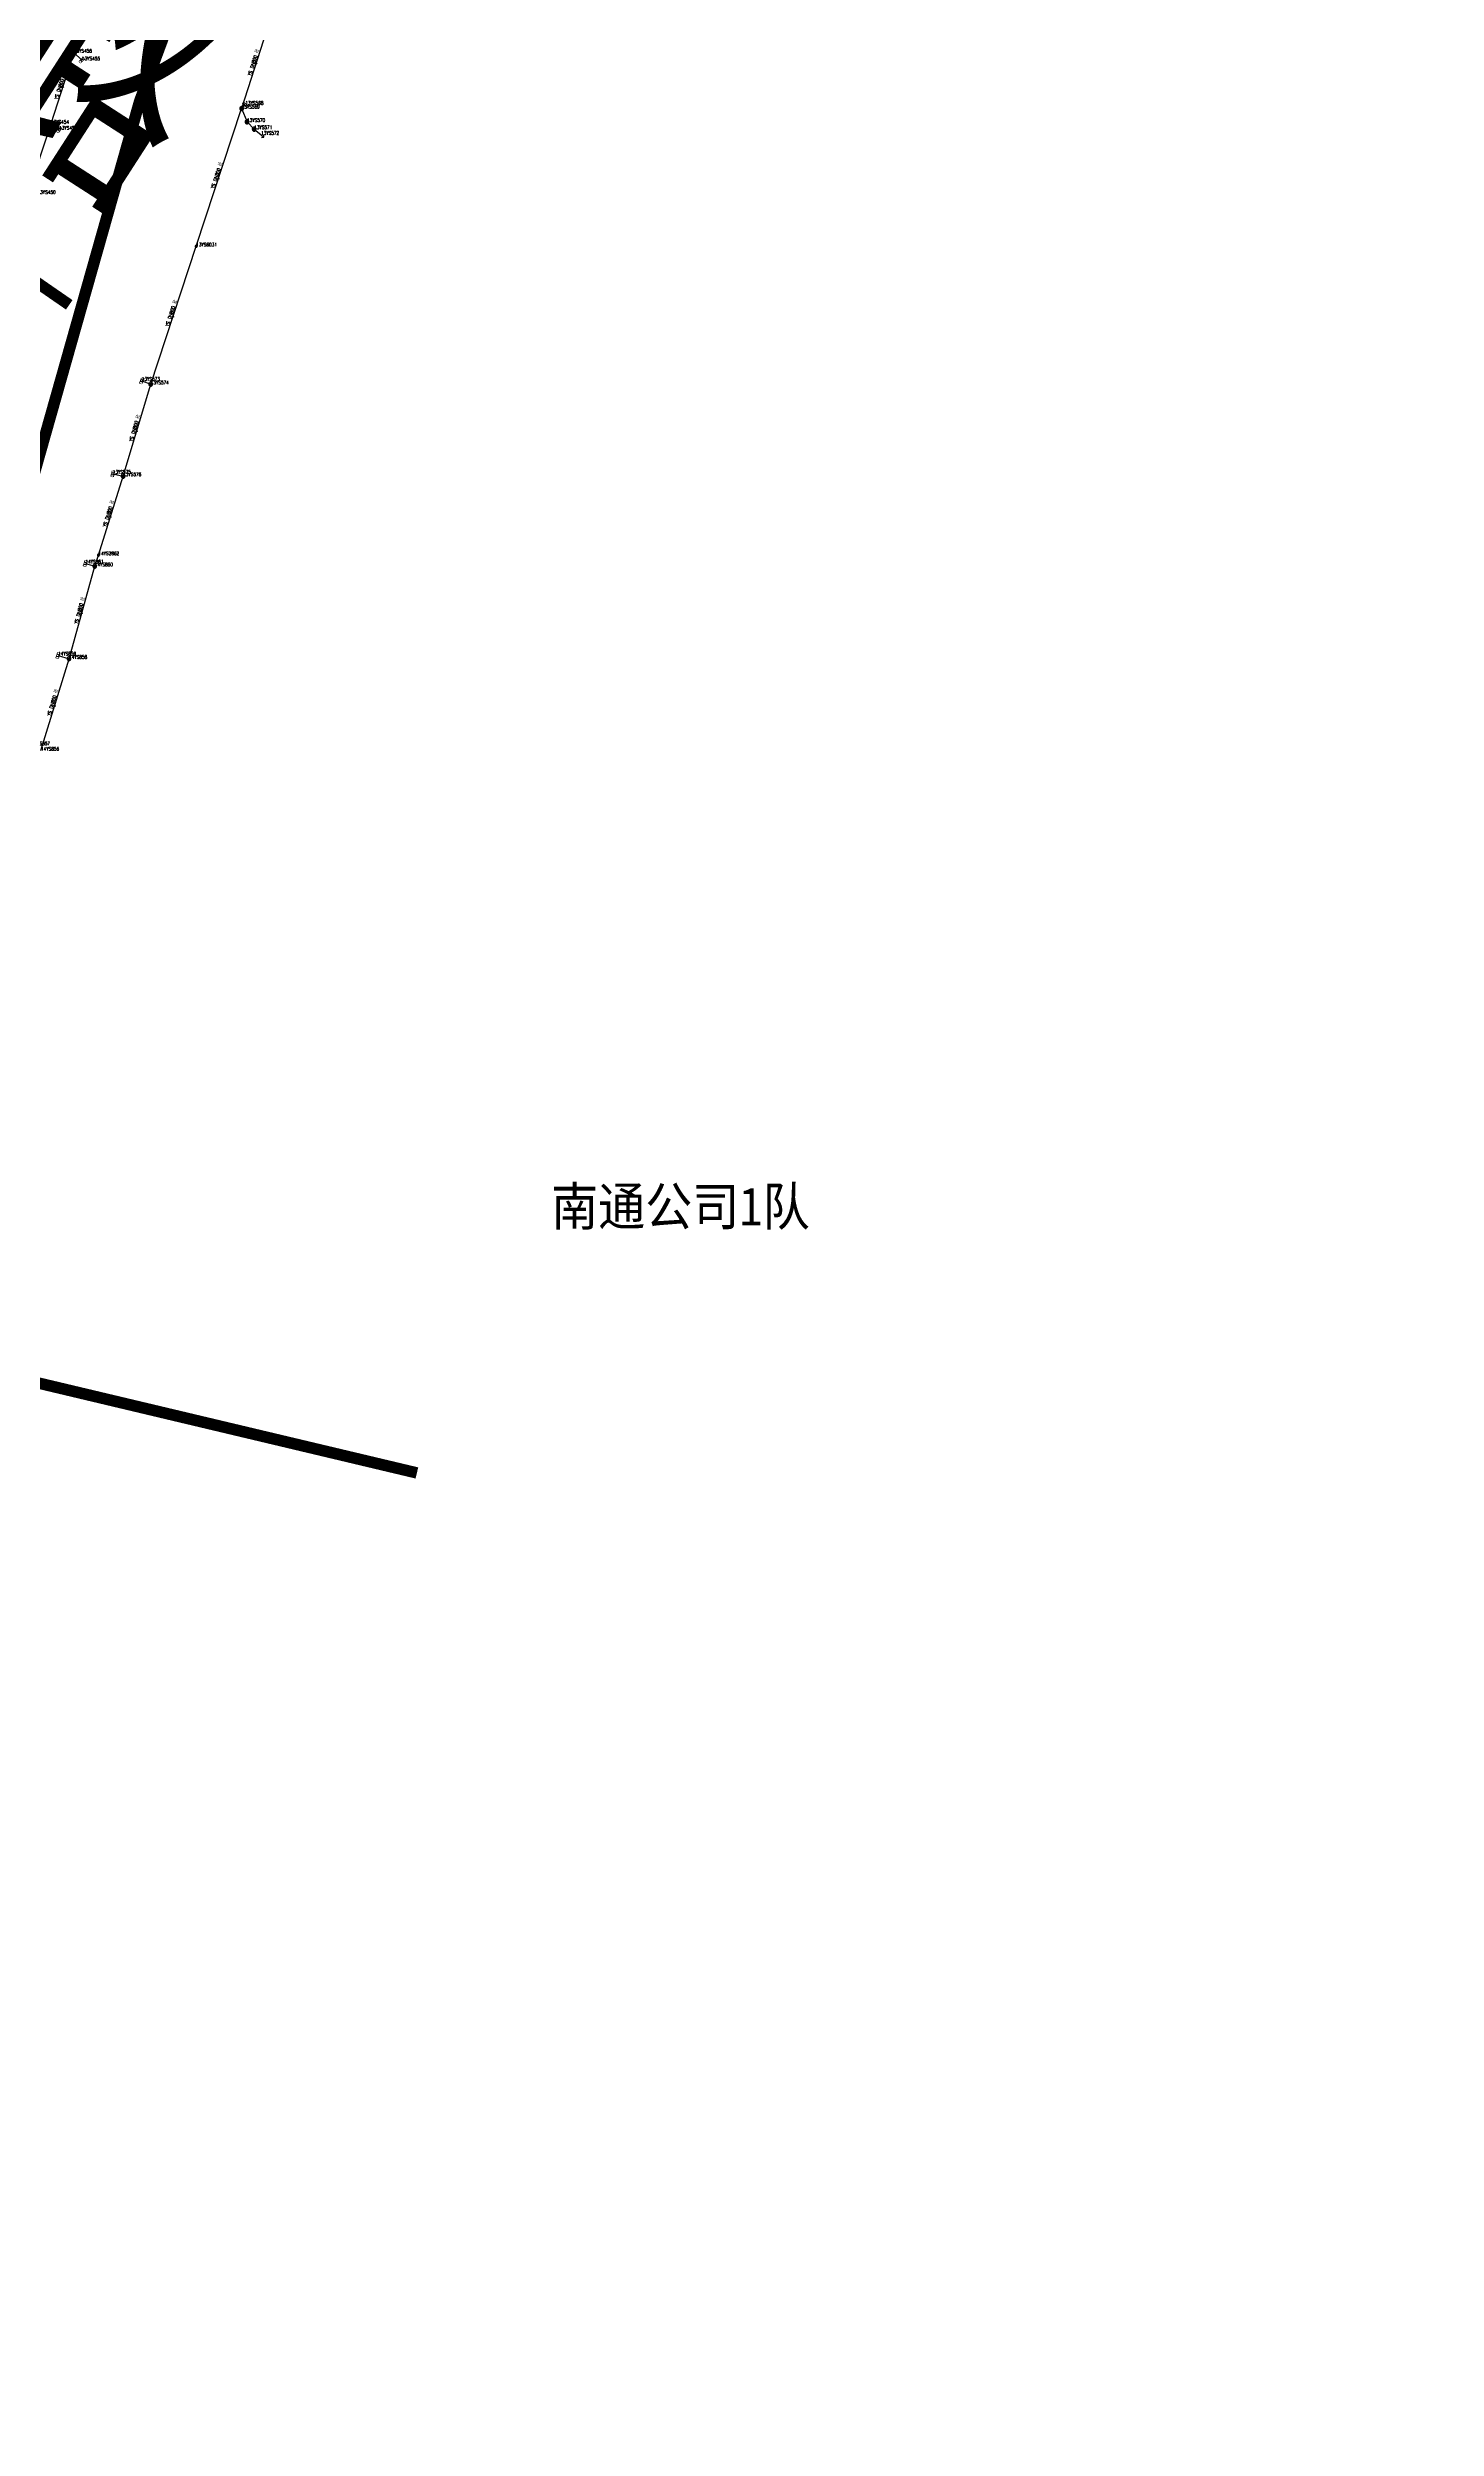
# Model space of a CAD drawing. Extents: x 78813 to 99477, y 2421021 to 2448125.
# Drawn here: x 84094 to 84456, y 2435927 to 2436549 of the extents above; entities that cross this region are included whole.
import ezdxf
from ezdxf.enums import TextEntityAlignment as Align

# ---------------------------------------------------------------- set-up
doc = ezdxf.new("R2010")
doc.units = 0
doc.set_wipeout_variables(frame=1)
doc.layers.get('0').update_dxf_attribs({"linetype": 'CONTINUOUS'})
doc.layers.add('DX_YS', color=42, linetype='CONTINUOUS')
doc.layers.add('道路', color=5, linetype='CONTINUOUS')
doc.layers.add('YSLINE', color=7, linetype='CONTINUOUS', true_color=0xcc9900)
doc.layers.add('道路名称', color=7, linetype='CONTINUOUS', lineweight=0)
doc.styles.add('CcNameZT', font='txt.SHX', dxfattribs={"width": 0.8, "bigfont": 'HZTXT.SHX'})
doc.styles.get("Standard").update_dxf_attribs({"font": 'txt.shx', "bigfont": 'hztxt.shx'})
doc.styles.add('宋体0.7', font='', dxfattribs={"width": 0.7})
doc.styles.add('黑体', font='')
doc.styles.get('宋体0.7').set_extended_font_data('SimSun')
doc.styles.get('黑体').set_extended_font_data('SimHei')

# ---------------------------------------------------------------- blocks, each defined once
blk = doc.blocks.new('GC546')
at = {"color": 0}
for p in [(0.866, 0.5), (0.866, -0.5)]:
    blk.add_line(p, (0, 0), dxfattribs=at)
blk = doc.blocks.new('PS雨水井')
blk.add_lwpolyline([(1, 0), (1, 0.1), (1, 0.1), (1, 0.2), (1, 0.3), (0.9, 0.3), (0.9, 0.4), (0.9, 0.5), (0.8, 0.5), (0.8, 0.6), (0.8, 0.6), (0.7, 0.7), (0.7, 0.7), (0.6, 0.8), (0.6, 0.8), (0.5, 0.9), (0.4, 0.9), (0.4, 0.9), (0.3, 1), (0.2, 1), (0.2, 1), (0.1, 1), (0, 1), (0, 1), (-0.1, 1), (-0.2, 1), (-0.2, 1), (-0.3, 1), (-0.4, 0.9), (-0.4, 0.9), (-0.5, 0.9), (-0.6, 0.8), (-0.6, 0.8), (-0.7, 0.7), (-0.7, 0.7), (-0.8, 0.6), (-0.8, 0.6), (-0.8, 0.5), (-0.9, 0.5), (-0.9, 0.4), (-0.9, 0.3), (-1, 0.3), (-1, 0.2), (-1, 0.1), (-1, 0.1), (-1, 0), (-1, -0.1), (-1, -0.1), (-1, -0.2), (-1, -0.3), (-0.9, -0.3), (-0.9, -0.4), (-0.9, -0.5), (-0.8, -0.5), (-0.8, -0.6), (-0.8, -0.6), (-0.7, -0.7), (-0.7, -0.7), (-0.6, -0.8), (-0.6, -0.8), (-0.5, -0.9), (-0.4, -0.9), (-0.4, -0.9), (-0.3, -1), (-0.2, -1), (-0.2, -1), (-0.1, -1), (0, -1), (0, -1), (0.1, -1), (0.2, -1), (0.2, -1), (0.3, -1), (0.4, -0.9), (0.4, -0.9), (0.5, -0.9), (0.6, -0.8), (0.6, -0.8), (0.7, -0.7), (0.7, -0.7), (0.8, -0.6), (0.8, -0.6), (0.8, -0.5), (0.9, -0.5), (0.9, -0.4), (0.9, -0.3), (1, -0.3), (1, -0.2), (1, -0.1), (1, 0)], close=True)
blk.add_wipeout([(1, 0), (1, 0.1), (1, 0.1), (1, 0.2), (1, 0.3), (0.9, 0.3), (0.9, 0.4), (0.9, 0.5), (0.8, 0.5), (0.8, 0.6), (0.8, 0.6), (0.7, 0.7), (0.7, 0.7), (0.6, 0.8), (0.6, 0.8), (0.5, 0.9), (0.4, 0.9), (0.4, 0.9), (0.3, 1), (0.2, 1), (0.2, 1), (0.1, 1), (0, 1), (0, 1), (-0.1, 1), (-0.2, 1), (-0.2, 1), (-0.3, 1), (-0.4, 0.9), (-0.4, 0.9), (-0.5, 0.9), (-0.6, 0.8), (-0.6, 0.8), (-0.7, 0.7), (-0.7, 0.7), (-0.8, 0.6), (-0.8, 0.6), (-0.8, 0.5), (-0.9, 0.5), (-0.9, 0.4), (-0.9, 0.3), (-1, 0.3), (-1, 0.2), (-1, 0.1), (-1, 0.1), (-1, 0), (-1, -0.1), (-1, -0.1), (-1, -0.2), (-1, -0.3), (-0.9, -0.3), (-0.9, -0.4), (-0.9, -0.5), (-0.8, -0.5), (-0.8, -0.6), (-0.8, -0.6), (-0.7, -0.7), (-0.7, -0.7), (-0.6, -0.8), (-0.6, -0.8), (-0.5, -0.9), (-0.4, -0.9), (-0.4, -0.9), (-0.3, -1), (-0.2, -1), (-0.2, -1), (-0.1, -1), (0, -1), (0, -1), (0.1, -1), (0.2, -1), (0.2, -1), (0.3, -1), (0.4, -0.9), (0.4, -0.9), (0.5, -0.9), (0.6, -0.8), (0.6, -0.8), (0.7, -0.7), (0.7, -0.7), (0.8, -0.6), (0.8, -0.6), (0.8, -0.5), (0.9, -0.5), (0.9, -0.4), (0.9, -0.3), (1, -0.3), (1, -0.2), (1, -0.1)])
for p, q in [((-1, 0), (0, 0)), ((-0.9, 0.5), (0, 0.5)), ((0, 1), (0, 0)), ((0, 0.5), (0.9, 0.5)), ((0, 0), (0, -1)), ((0, 0), (1, 0)), ((-0.9, -0.5), (0, -0.5)), ((0, -0.5), (0.9, -0.5))]:
    blk.add_line(p, q)
blk = doc.blocks.new('PS雨篦')
blk.add_lwpolyline([(-1.5, 0.5), (0, 0.5), (1.5, 0.5), (1.5, -0.5), (0, -0.5), (-1.5, -0.5)], close=True)
blk.add_wipeout([(-1.5, 0.5), (0, 0.5), (1.5, 0.5), (1.5, -0.5), (0, -0.5), (-1.5, -0.5)])
for p, q in [((-0.5, -0.5), (-0.5, 0.5)), ((0.5, -0.5), (0.5, 0.5))]:
    blk.add_line(p, q)
blk = doc.blocks.new('PS出水口')
for points in [[(0, 0), (2, 0)], [(1.1, -0.9), (2, 0), (1.1, 0.9)]]:
    blk.add_lwpolyline(points)
blk = doc.blocks.new('PS管线点')
blk.add_wipeout([(0.5, 0), (0.5, 0), (0.5, 0.1), (0.5, 0.1), (0.5, 0.1), (0.5, 0.2), (0.5, 0.2), (0.4, 0.2), (0.4, 0.3), (0.4, 0.3), (0.4, 0.3), (0.4, 0.3), (0.3, 0.4), (0.3, 0.4), (0.3, 0.4), (0.2, 0.4), (0.2, 0.4), (0.2, 0.5), (0.2, 0.5), (0.1, 0.5), (0.1, 0.5), (0.1, 0.5), (0, 0.5), (0, 0.5), (-0.1, 0.5), (-0.1, 0.5), (-0.1, 0.5), (-0.2, 0.5), (-0.2, 0.5), (-0.2, 0.4), (-0.3, 0.4), (-0.3, 0.4), (-0.3, 0.4), (-0.3, 0.4), (-0.4, 0.3), (-0.4, 0.3), (-0.4, 0.3), (-0.4, 0.3), (-0.4, 0.2), (-0.5, 0.2), (-0.5, 0.2), (-0.5, 0.1), (-0.5, 0.1), (-0.5, 0.1), (-0.5, 0), (-0.5, 0), (-0.5, 0), (-0.5, -0.1), (-0.5, -0.1), (-0.5, -0.1), (-0.5, -0.2), (-0.5, -0.2), (-0.4, -0.2), (-0.4, -0.3), (-0.4, -0.3), (-0.4, -0.3), (-0.4, -0.3), (-0.3, -0.4), (-0.3, -0.4), (-0.3, -0.4), (-0.3, -0.4), (-0.2, -0.4), (-0.2, -0.5), (-0.2, -0.5), (-0.1, -0.5), (-0.1, -0.5), (-0.1, -0.5), (0, -0.5), (0, -0.5), (0.1, -0.5), (0.1, -0.5), (0.1, -0.5), (0.2, -0.5), (0.2, -0.5), (0.2, -0.4), (0.2, -0.4), (0.3, -0.4), (0.3, -0.4), (0.3, -0.4), (0.4, -0.3), (0.4, -0.3), (0.4, -0.3), (0.4, -0.3), (0.4, -0.2), (0.5, -0.2), (0.5, -0.2), (0.5, -0.1), (0.5, -0.1), (0.5, -0.1)])
blk.add_lwpolyline([(0.5, 0), (0.5, 0), (0.5, 0.1), (0.5, 0.1), (0.5, 0.1), (0.5, 0.2), (0.5, 0.2), (0.4, 0.2), (0.4, 0.3), (0.4, 0.3), (0.4, 0.3), (0.4, 0.3), (0.3, 0.4), (0.3, 0.4), (0.3, 0.4), (0.2, 0.4), (0.2, 0.4), (0.2, 0.5), (0.2, 0.5), (0.1, 0.5), (0.1, 0.5), (0.1, 0.5), (0, 0.5), (0, 0.5), (-0.1, 0.5), (-0.1, 0.5), (-0.1, 0.5), (-0.2, 0.5), (-0.2, 0.5), (-0.2, 0.4), (-0.3, 0.4), (-0.3, 0.4), (-0.3, 0.4), (-0.3, 0.4), (-0.4, 0.3), (-0.4, 0.3), (-0.4, 0.3), (-0.4, 0.3), (-0.4, 0.2), (-0.5, 0.2), (-0.5, 0.2), (-0.5, 0.1), (-0.5, 0.1), (-0.5, 0.1), (-0.5, 0), (-0.5, 0), (-0.5, 0), (-0.5, -0.1), (-0.5, -0.1), (-0.5, -0.1), (-0.5, -0.2), (-0.5, -0.2), (-0.4, -0.2), (-0.4, -0.3), (-0.4, -0.3), (-0.4, -0.3), (-0.4, -0.3), (-0.3, -0.4), (-0.3, -0.4), (-0.3, -0.4), (-0.3, -0.4), (-0.2, -0.4), (-0.2, -0.5), (-0.2, -0.5), (-0.1, -0.5), (-0.1, -0.5), (-0.1, -0.5), (0, -0.5), (0, -0.5), (0.1, -0.5), (0.1, -0.5), (0.1, -0.5), (0.2, -0.5), (0.2, -0.5), (0.2, -0.4), (0.2, -0.4), (0.3, -0.4), (0.3, -0.4), (0.3, -0.4), (0.4, -0.3), (0.4, -0.3), (0.4, -0.3), (0.4, -0.3), (0.4, -0.2), (0.5, -0.2), (0.5, -0.2), (0.5, -0.1), (0.5, -0.1), (0.5, -0.1), (0.5, 0)], close=True)

msp = doc.modelspace()

# ---------------------------------------------------------------- linework, layer by layer
at = {"layer": '道路', "const_width": 3, "flags": 128}
msp.add_lwpolyline([(84026.91, 2436215.48), (84190.27, 2436176.67)], dxfattribs=at)

# ---------------------------------------------------------------- block references
at = {"layer": 'DX_YS', "xscale": 0.5, "yscale": 0.5, "zscale": 0.5}
for name, p in [('PS雨水井', (84100.7, 2436547.4, 1.32)), ('PS雨水井', (84144.52, 2436532.81, 1.36)), ('PS雨水井', (84094.75, 2436528.83, 1.33)), ('PS管线点', (84132.66, 2436496.84, 1.47)), ('PS雨水井', (84120.79, 2436460.86, 1.58))]:
    msp.add_blockref(name, p, dxfattribs=at)
at = {"layer": 'DX_YS', "yscale": 0.5, "zscale": 0.5}
for name, p, xscale, rotation in [('GC546', (84148.2, 2436544.29, 1.4), 0.49999999979266, 72.24464172892498), ('GC546', (84097.72, 2436538.12, 1.33), 0.5000000002040113, 72.2405527461192), ('GC546', (84138.59, 2436514.82, 1.41), 0.5000000000709057, 251.7429848403807), ('GC546', (84126.72, 2436478.85, 1.52), 0.5000000000210297, 251.7453839312251), ('GC546', (84117.19, 2436448.86, 1.57), 0.5000000001774153, 253.3055735431967), ('PS雨篦', (84110.88, 2436437.49, 2.45), 0.4999999997948597, 256.8572925637607), ('GC546', (84110.36, 2436426.55, 1.57), 0.4999999999766678, 252.6238365289998), ('PS雨篦', (84103.74, 2436414.07, 2.54), 0.5000000001795136, 253.2813451749425), ('GC546', (84102.82, 2436401.27, 1.63), 0.5000000001889464, 254.4630336387625), ('PS雨篦', (84096.59, 2436390.06, 2.54), 0.4999999998183614, 253.4854681226145), ('GC546', (84095.81, 2436377.22, 1.64), 0.5000000000493324, 253.012760463913)]:
    msp.add_blockref(name, p, dxfattribs=dict(at, xscale=xscale, rotation=rotation))

# ---------------------------------------------------------------- texts
at = {"color": 1, "ltscale": 100, "style": '黑体', "width": 0.9}
msp.add_text('南通公司1队', height=10, dxfattribs=at).set_placement((84259.05, 2436246.43, -82.53), align=Align.MIDDLE)
at = {"layer": 'DX_YS', "style": 'CcNameZT', "width": 0.8}
for rotation, p in [(72.24464, (84147.96, 2436544.36, 1.43)), (72.24055, (84097.49, 2436538.2, 1.32)), (71.74298, (84138.35, 2436514.9, 1.47)), (71.74538, (84126.49, 2436478.93, 1.58)), (73.30557, (84116.95, 2436448.93, 1.55)), (72.62383, (84110.13, 2436426.62, 1.6)), (74.46303, (84102.58, 2436401.34, 1.63)), (73.01276, (84095.57, 2436377.3, 1.66))]:
    msp.add_text(' YS DN800 砼', height=0.9, rotation=rotation, dxfattribs=at).set_placement(p, align=Align.CENTER)
at = {"layer": 'DX_YS', "width": 0.8}
for s, p in [('13YS450', (84091.24, 2436510.51, 2.14)), ('14YS857', (84089.78, 2436366.64, 2.47)), ('14YS856', (84092.15, 2436365.24, 1.66))]:
    msp.add_text(s, height=0.9, dxfattribs=at).set_placement(p)

# ---------------------------------------------------------------- next in the draw order: block references
at = {"layer": 'DX_YS', "yscale": 0.5, "zscale": 0.5}
for p, xscale, rotation in [((84102.82, 2436545.42, 2.29), 0.5000000000624726, 46.97973772722673), ((84145.47, 2436533.8, 2.33), 0.5000000001394233, 136.332219844823), ((84096.87, 2436527.3, 2.24), 0.5000000000055591, 54.13372777662736), ((84118.46, 2436461.76, 2.44), 0.4999999999415245, 248.9098001900381)]:
    msp.add_blockref('PS雨篦', p, dxfattribs=dict(at, xscale=xscale, rotation=rotation))
at = {"layer": 'DX_YS', "xscale": 0.5, "yscale": 0.5, "zscale": 0.5}
for p in [(84145.93, 2436529.32, 0.37), (84113.59, 2436436.86, 1.55), (84106.18, 2436413.34, 1.62), (84099.47, 2436389.21, 1.63)]:
    msp.add_blockref('PS雨水井', p, dxfattribs=at)

# ---------------------------------------------------------------- next in the draw order: texts
at = {"layer": 'DX_YS', "width": 0.8}
msp.add_text('13YS6031', height=0.9, dxfattribs=at).set_placement((84132.66, 2436496.84, 1.47))

# ---------------------------------------------------------------- next in the draw order: linework, layer by layer
at = {"layer": 'YSLINE'}
for p, q in [((84108.54, 2436571.76, 1.38), (84100.7, 2436547.4, 1.33)), ((84151.87, 2436555.76, 1.43), (84144.52, 2436532.81, 1.37)), ((84100.7, 2436547.4, 1.32), (84094.75, 2436528.83, 1.34)), ((84102.82, 2436545.42, 2.29), (84100.7, 2436547.4, 1.86)), ((84145.47, 2436533.8, 2.33), (84144.52, 2436532.81, 2.23)), ((84094.75, 2436528.83, 1.33), (84088.93, 2436511.06, 1.23)), ((84096.87, 2436527.3, 2.24), (84094.75, 2436528.83, 1.88)), ((84120.79, 2436460.86, 1.58), (84132.66, 2436496.84, 1.47)), ((84113.59, 2436436.86, 1.55), (84120.79, 2436460.86, 1.59)), ((84118.46, 2436461.76, 2.44), (84120.79, 2436460.86, 2.3)), ((84110.88, 2436437.49, 2.45), (84113.59, 2436436.86, 2.2)), ((84092.15, 2436365.24, 1.66), (84099.47, 2436389.21, 1.63)), ((84096.59, 2436390.06, 2.54), (84099.47, 2436389.21, 2.33))]:
    msp.add_line(p, q, dxfattribs=at)
at = {"layer": '道路', "const_width": 3, "flags": 128}
msp.add_lwpolyline([(84099.52, 2436481.57), (83767.83, 2436710.85), (83631.84, 2436822.46), (83459.41, 2436969.54)], dxfattribs=at)

# ---------------------------------------------------------------- next in the draw order: block references
at = {"layer": 'DX_YS', "xscale": 0.5000000000233141, "yscale": 0.5, "zscale": 0.5, "rotation": 320.4030866664532}
msp.add_blockref('PS出水口', (84149.58, 2436525.96, -0.02), dxfattribs=at)
at = {"layer": 'DX_YS', "xscale": 0.5, "yscale": 0.5, "zscale": 0.5}
msp.add_blockref('PS管线点', (84107.14, 2436416.23, 1.6), dxfattribs=at)

# ---------------------------------------------------------------- next in the draw order: texts
at = {"layer": 'DX_YS', "width": 0.8}
for s, p in [('13YS456', (84100.7, 2436547.4, 1.32)), ('13YS455', (84102.82, 2436545.42, 2.29)), ('13YS569', (84144.52, 2436532.81, 1.36)), ('13YS568', (84145.47, 2436533.8, 2.33)), ('13YS454', (84094.75, 2436528.83, 1.33)), ('13YS453', (84096.87, 2436527.3, 2.24)), ('13YS573', (84118.46, 2436461.76, 2.44)), ('13YS574', (84120.79, 2436460.86, 1.58)), ('13YS575', (84110.88, 2436437.49, 2.45)), ('13YS576', (84113.59, 2436436.86, 1.55)), ('14YS859', (84096.59, 2436390.06, 2.54)), ('14YS858', (84099.47, 2436389.21, 1.63))]:
    msp.add_text(s, height=0.9, dxfattribs=at).set_placement(p)
at = {"layer": '道路名称', "style": '宋体0.7', "width": 0.7}
msp.add_text('南 化 三  路', height=50, rotation=327.17867, dxfattribs=at).set_placement((83874.87, 2436662.02))

# ---------------------------------------------------------------- next in the draw order: linework, layer by layer
at = {"layer": 'YSLINE'}
for p, q in [((84107.14, 2436416.23, 1.6), (84113.59, 2436436.86, 1.55)), ((84106.18, 2436413.34, 1.62), (84107.14, 2436416.23, 1.6)), ((84099.47, 2436389.21, 1.63), (84106.18, 2436413.34, 1.63)), ((84103.74, 2436414.07, 2.54), (84106.18, 2436413.34, 2.3))]:
    msp.add_line(p, q, dxfattribs=at)

# ---------------------------------------------------------------- next in the draw order: block references
at = {"layer": 'DX_YS', "xscale": 0.5, "yscale": 0.5, "zscale": 0.5}
msp.add_blockref('PS雨水井', (84147.79, 2436527.44, 0.32), dxfattribs=at)

# ---------------------------------------------------------------- next in the draw order: texts
at = {"layer": 'DX_YS', "width": 0.8}
for s, p in [('14YS2862', (84107.14, 2436416.23, 1.6)), ('14YS861', (84103.74, 2436414.07, 2.54)), ('14YS860', (84106.18, 2436413.34, 1.62))]:
    msp.add_text(s, height=0.9, dxfattribs=at).set_placement(p)

# ---------------------------------------------------------------- next in the draw order: linework, layer by layer
at = {"layer": 'YSLINE'}
for p, q in [((84132.66, 2436496.84, 1.47), (84144.52, 2436532.81, 1.36)), ((84144.52, 2436532.81, 1.36), (84145.93, 2436529.32, 1.17)), ((84145.93, 2436529.32, 0.37), (84147.79, 2436527.44, 0.33)), ((84147.79, 2436527.44, 0.32), (84149.58, 2436525.96, -0.02))]:
    msp.add_line(p, q, dxfattribs=at)
at = {"layer": '道路', "const_width": 3, "flags": 128}
msp.add_lwpolyline([(83418.46, 2432865.07), (83441.04, 2433213.59), (83473.57, 2433610.88), (83496.48, 2433845.36), (83522.69, 2434043.71), (83551.59, 2434225.41), (83632.54, 2434592.44), (83704.48, 2434885.07), (83814.73, 2435350.43), (83853.16, 2435485.68), (83922.04, 2435775.53), (84014.38, 2436152.15), (84026.75, 2436212.72), (84117.9, 2436534.7), (84191.62, 2436733.72), (84286.43, 2436958.63), (84364.79, 2437129.17), (84510.06, 2437396.11), (84629.95, 2437590.16), (84907.59, 2437968.04), (85036.71, 2438125.29), (85280.2, 2438417.61)], dxfattribs=at)

# ---------------------------------------------------------------- next in the draw order: texts
at = {"layer": 'DX_YS', "width": 0.8}
for s, p in [('13YS570', (84145.93, 2436529.32, 0.37)), ('13YS571', (84147.79, 2436527.44, 0.32)), ('13YS572', (84149.58, 2436525.96, -0.02))]:
    msp.add_text(s, height=0.9, dxfattribs=at).set_placement(p)

doc.saveas('drawing.dxf')
